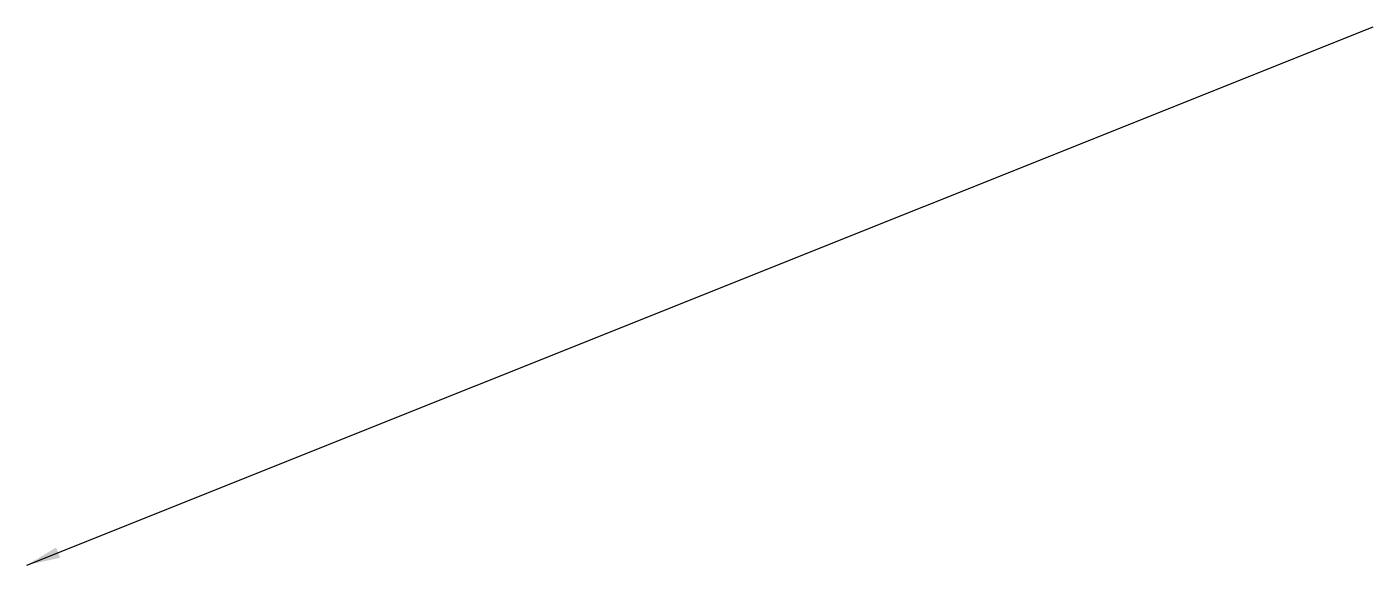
# Model space of a CAD drawing. Extents: x 0 to 100, y 0 to 40.
import ezdxf

# ---------------------------------------------------------------- set-up
doc = ezdxf.new("R2010")
doc.units = 0
doc.layers.get('0').update_dxf_attribs({"linetype": 'CONTINUOUS'})
doc.styles.get("Standard").update_dxf_attribs({"font": 'arial.ttf'})
doc.dimstyles.new('ISO-25', dxfattribs={"dimtxt": 2.5, "dimasz": 2.5, "dimexe": 1.25, "dimexo": 0.625, "dimtad": 1, "dimtxsty": 'STANDARD', "dimcen": 2.5, "dimazin": 3, "dimtfac": 1, "dimtmove": 0, "dimatfit": 3})

msp = doc.modelspace()

# ---------------------------------------------------------------- leaders
msp.add_leader([(0, 0), (100, 40)], dimstyle='ISO-25')

doc.saveas('drawing.dxf')
